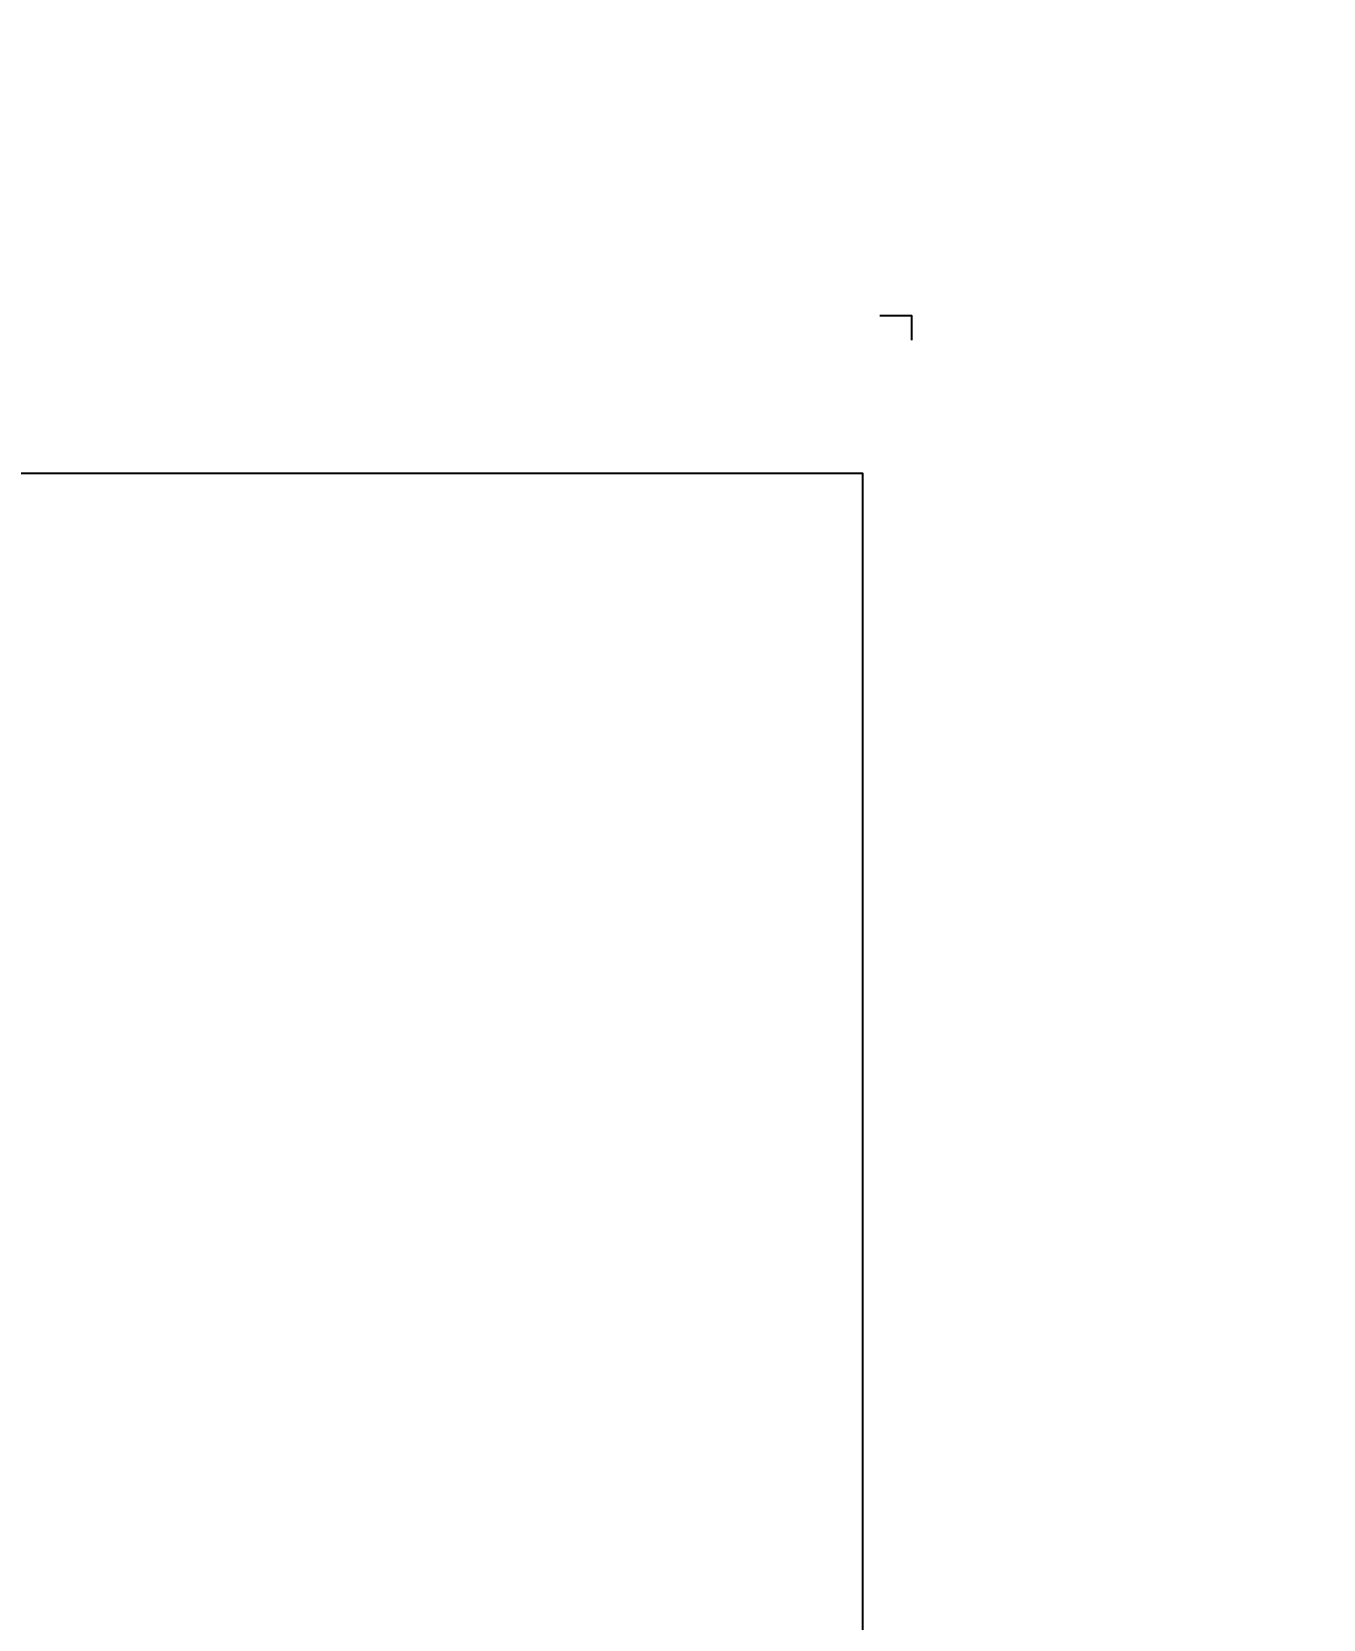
# Model space of a CAD drawing. Header units: millimetres. Extents: x -46397 to 283259, y -8690 to 23983.
# Drawn here: x 231721 to 233035, y -862 to 754 of the extents above; entities that cross this region are included whole.
import ezdxf
from ezdxf import colors
from ezdxf.entities.mleader import LeaderData, LeaderLine
from ezdxf.math import Vec2, Vec3

# ---------------------------------------------------------------- set-up
doc = ezdxf.new("R2010")
doc.units = ezdxf.units.MM
doc.layers.add('Dtext', color=255, linetype='Continuous', lineweight=20)
doc.styles.add('Chu va so', font='arial.ttf')
doc.styles.get("Standard").update_dxf_attribs({"font": 'isocp.shx', "width": 0.8})
doc.styles.add('TCVN', font='arial.ttf')

# ---------------------------------------------------------------- blocks, each defined once
blk = doc.blocks.new('_Dot')
at = {"color": 0, "linetype": 'ByBlock', "lineweight": -2}
blk.add_line((-0.5, 0), (-1, 0), dxfattribs=at)
at = {"color": 0, "linetype": 'ByBlock', "const_width": 0.5}
blk.add_lwpolyline([(-0.25, 0, 1), (0.25, 0, 1)], format="xyb", close=True, dxfattribs=at)
blk = doc.blocks.new('*U2442')
at = {"lineweight": 25, "elevation": -0.1}
blk.add_lwpolyline([(4451.6, 3080.7), (4487.3, 3080.7), (4487.3, 3053.1)], dxfattribs=at)
at = {"lineweight": 25}
blk.add_lwpolyline([(0, 0), (4432.7, 0), (4432.7, 2903.7), (0, 2903.7)], close=True, dxfattribs=at)
at = {"layer": 'Dtext', "ltscale": 0.1}
for tag, p, height, style in [('REV_3', (3380.1, 1090.6), 19.3, 'TCVN'), ('FOR_APPROVAL3', (3573.2, 1089.3, -0.2), 23.2, 'TCVN'), ('REV_2', (3380.1, 1018.5), 19.3, 'TCVN'), ('FOR_APPROVAL2', (3573.2, 1017.2, -0.2), 23.2, 'TCVN'), ('REV_1', (3380.1, 946.5), 19.3, 'TCVN'), ('FOR_APPROVAL1', (3573.2, 945.1, -0.2), 23.2, 'TCVN'), ('REV_0', (3380.1, 874.4), 19.3, 'TCVN'), ('NGUOI_VE', (3778.9, 873.4, -0.2), 23.2, 'TCVN'), ('NGUOI_KIEM_2', (3983.6, 873.4, -0.2), 23.2, 'TCVN'), ('NGUOI_DUYET', (4230.9, 873.4, -0.2), 23.2, 'TCVN'), ('1.1_A4', (4243.3, 44, -0.2), 23.2, 'Chu va so'), ('A4_A4', (4320.4, 44, -0.2), 23.2, 'Chu va so'), ('REV.', (4383.9, 44, -0.2), 23.2, 'Chu va so')]:
    blk.add_attdef(tag, p, '', height=height, dxfattribs=dict(at, style=style))
for tag, p, height, style, width in [('NGAY_REV03', (3429.1, 1089.3, -0.2), 20.1, 'TCVN', 0.95), ('NGAY_REV02', (3429.1, 1017.2, -0.2), 20.1, 'TCVN', 0.95), ('NGAY_REV01', (3429.1, 945.1, -0.2), 20.1, 'TCVN', 0.95), ('NGAY_REV0', (3429.1, 873, -0.2), 20.1, 'TCVN', 0.95), ('DWD.NO', (3427.3, 18.8, -0.2), 30.9, 'Chu va so', 0.85)]:
    blk.add_attdef(tag, p, '', height=height, dxfattribs=dict(at, style=style, width=width))
at = {"layer": 'Dtext', "lineweight": 25, "ltscale": 0.1, "style": 'Chu va so'}
for tag, p, height in [('PROJECT_CODE', (3650.5, 363), 46.3), ('TITLE1', (3449.9, 276.8, -0.2), 30.9), ('TITLE2', (3449.9, 204.2, -0.2), 30.9), ('TITLE3', (3449.9, 132.1, -0.2), 30.9)]:
    blk.add_attdef(tag, p, '', height=height, dxfattribs=at)

msp = doc.modelspace()

# ---------------------------------------------------------------- leaders
at = {"color": 3, "ltscale": 5}
ml = msp.add_multileader_mtext('Standard', dxfattribs=at)
ml.set_content('{\\fArial|b0|i0|c0|p34;Khoan lỗ %%C10 cho cùm ống DN200 (theo thực tế)}', color=3)
ml.set_leader_properties(lineweight=9)
ml.set_arrow_properties(name='DOT')
ml.build(insert=Vec2(0, 0))
ml.multileader.update_dxf_attribs({"has_dogleg": 0, "text_left_attachment_type": 5, "text_right_attachment_type": 6, "dogleg_length": 0.1, "arrow_head_size": 17.4, "scale": 300})
ctx = ml.context
ctx.base_point, ctx.scale, ctx.char_height, ctx.arrow_head_size, ctx.landing_gap_size, ctx.plane_origin = Vec3(148509.96, 665.28), 300, 24, 17.4, 18, Vec3(149312.43, -378.76)
ctx.left_attachment, ctx.right_attachment = 5, 6
notes = []
notes.append((ctx, [(0, (1, 1, 0), (148878.33, 716.29), (-1, 0), 30, [(0, [(149054.42, 441.35)], 0, [])])]))
ctx.mtext.insert, ctx.mtext.width, ctx.mtext.flow_direction = Vec3(148527.96, 747.35), 309.9931, 5
ml = msp.add_multileader_mtext('Standard', dxfattribs=at)
ml.set_content('{\\fArial|b0|i0|c0|p34;Khoan lỗ %%C10 cho cùm ống DN100 (theo thực tế)}', color=3)
ml.set_leader_properties(lineweight=9)
ml.set_arrow_properties(name='DOT')
ml.build(insert=Vec2(0, 0))
ml.multileader.update_dxf_attribs({"has_dogleg": 0, "text_left_attachment_type": 5, "text_right_attachment_type": 6, "dogleg_length": 0.1, "arrow_head_size": 17.4, "scale": 300})
ctx = ml.context
ctx.base_point, ctx.scale, ctx.char_height, ctx.arrow_head_size, ctx.landing_gap_size, ctx.plane_origin = Vec3(149602.55, 578.05), 300, 24, 17.4, 18, Vec3(149253.66, -389.59)
ctx.left_attachment, ctx.right_attachment = 5, 6
notes.append((ctx, [(0, (1, 1, 0), (149572.55, 578.05), (1, 0), 30, [(0, [(149511.66, 430.53)], 0, [])])]))
ctx.mtext.insert, ctx.mtext.width, ctx.mtext.flow_direction = Vec3(149620.55, 660.13), 306.4046, 5
for ctx, leaders in notes:
    for number, flags, end, landing, length, lines in leaders:
        leader = LeaderData()
        leader.index, (leader.has_last_leader_line, leader.has_dogleg_vector, leader.attachment_direction) = number, flags
        leader.last_leader_point, leader.dogleg_vector, leader.dogleg_length = Vec3(end), Vec3(landing), length
        for number, points, colour, breaks in lines:
            line = LeaderLine()
            line.index, line.vertices, line.color, line.breaks = number, Vec3.list(points), colors.encode_raw_color(colour), breaks
            leader.lines.append(line)
        ctx.leaders.append(leader)

# ---------------------------------------------------------------- next in the draw order: block references
at = {"xscale": 0.9084576280678549, "yscale": 0.9084576280678549, "zscale": 0.9084576280678549}
msp.add_blockref('*U2442', (228539.61, -2333.86, -0.25), dxfattribs=at)

doc.saveas('drawing.dxf')
